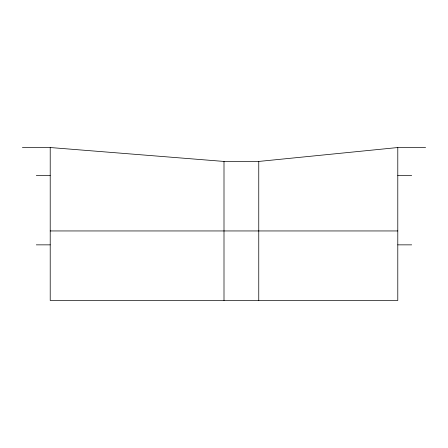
<?xml version="1.0" encoding="UTF-8"?>
<svg xmlns="http://www.w3.org/2000/svg" width="448" height="448" viewBox="0 0 448 448"><rect width="100%" height="100%" fill="white"/><g stroke="black" fill="none" stroke-linecap="round" stroke-linejoin="round"><path stroke-width="0.67" d="M22.4 147.532L50.21 147.532L224 161.437L258.759 161.437L397.79 147.532L425.6 147.532M36.305 175.336L50.21 175.336M397.79 175.336L411.695 175.336M50.21 230.95L397.79 230.95M36.305 244.854L50.21 244.854M397.79 244.854L411.695 244.854M397.79 147.532L397.79 300.468L50.21 300.468L50.21 147.532M258.759 161.437L258.759 300.468M224 161.437L224 300.468"/></g></svg>
